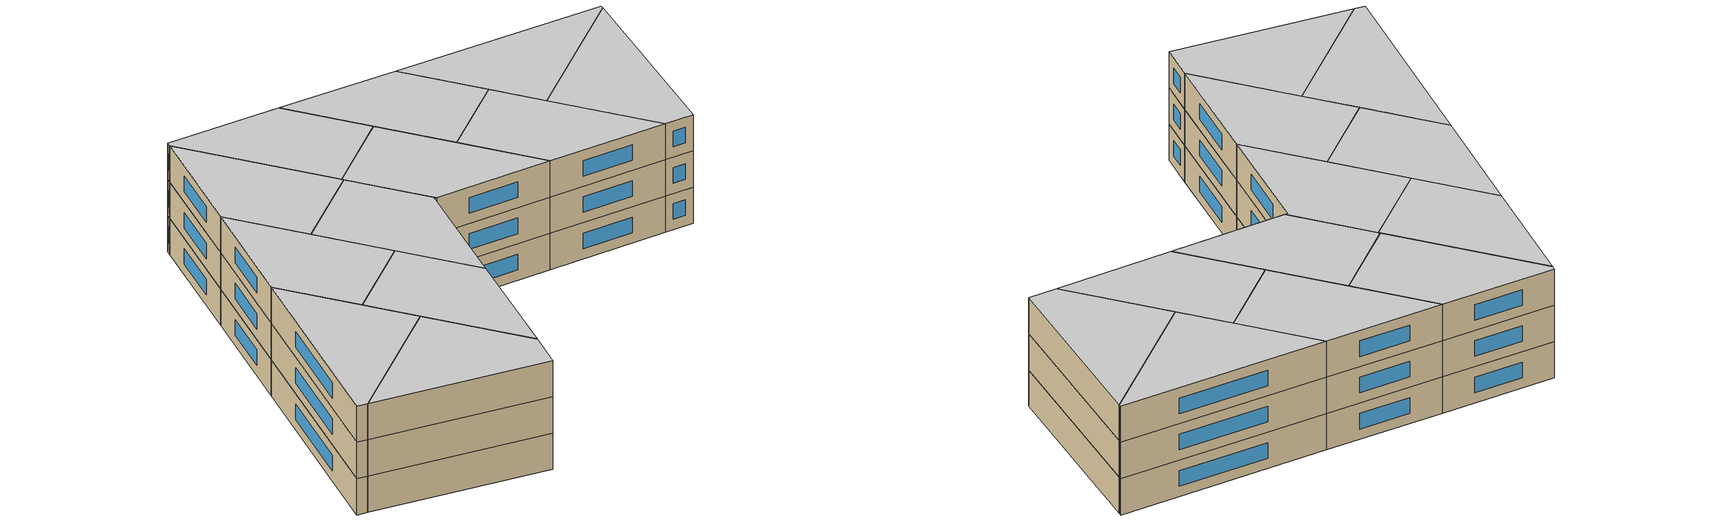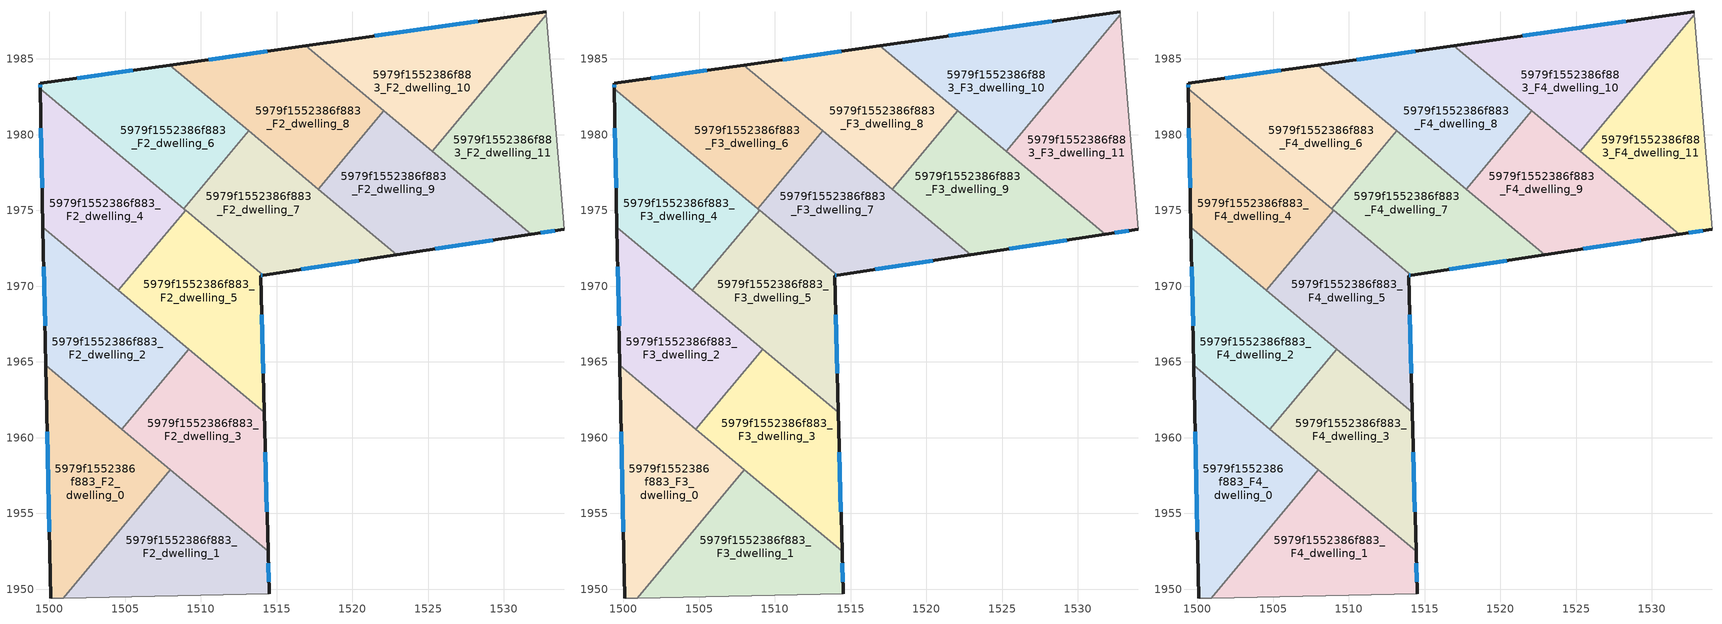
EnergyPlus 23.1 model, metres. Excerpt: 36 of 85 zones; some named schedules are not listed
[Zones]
5979f1552386f883_F2_dwelling_0
 floor to 5979f1552386f883_F1_dwelling_0 (EU_floor_Construction): 1507.99,1957.89 1500.9,1949.41 1500.09,1949.4 1499.77,1964.77 z6
 wall outside (EU_wall_Construction): 1499.77,1964.77 1500.09,1949.4 z6:9
 wall to 5979f1552386f883_F2_dwelling_1 (EU_wall_Construction): 1500.9,1949.41 1507.99,1957.89 z6:9
 wall adiabatic (EU_wall_Construction): 1500.09,1949.4 1500.9,1949.41 z6:9
 wall to 5979f1552386f883_F2_dwelling_2 (EU_wall_Construction): 1504.79,1960.58 1499.77,1964.77 z6:9
 wall to 5979f1552386f883_F2_dwelling_3 (EU_wall_Construction): 1507.99,1957.89 1504.79,1960.58 z6:9
 window (EU_Window_Construction): 1499.86,1960.38 1500,1953.79 z6.86:8.14
5979f1552386f883_F2_dwelling_1
 floor to 5979f1552386f883_F1_dwelling_1 (EU_floor_Construction): 1514.43,1952.51 1514.5,1949.7 1500.9,1949.41 1507.99,1957.89 z6
 wall outside (EU_wall_Construction): 1514.5,1949.7 1514.43,1952.51 z6:9
 wall adiabatic (EU_wall_Construction): 1500.9,1949.41 1514.5,1949.7 z6:9
 wall to 5979f1552386f883_F2_dwelling_3 (EU_wall_Construction): 1514.43,1952.51 1507.99,1957.89 z6:9
 window (EU_Window_Construction): 1514.48,1950.5 1514.45,1951.71 z6.86:8.14
5979f1552386f883_F2_dwelling_10
 floor to 5979f1552386f883_F1_dwelling_10 (EU_floor_Construction): 1532.79,1988.12 1532.8,1987.91 1525.27,1978.9 1516.93,1985.87 z6
 wall outside (EU_wall_Construction): 1532.79,1988.12 1516.93,1985.87 z6:9
 wall to 5979f1552386f883_F2_dwelling_11 (EU_wall_Construction): 1525.27,1978.9 1532.8,1987.91 z6:9
 wall adiabatic (EU_wall_Construction): 1532.8,1987.91 1532.79,1988.12 z6:9
 wall to 5979f1552386f883_F2_dwelling_8 (EU_wall_Construction): 1516.93,1985.87 1522.06,1981.58 z6:9
 wall to 5979f1552386f883_F2_dwelling_9 (EU_wall_Construction): 1522.06,1981.58 1525.27,1978.9 z6:9
 window (EU_Window_Construction): 1528.26,1987.48 1521.46,1986.52 z6.86:8.14
5979f1552386f883_F2_dwelling_11
 floor to 5979f1552386f883_F1_dwelling_11 (EU_floor_Construction): 1532.8,1987.91 1533.96,1973.77 1531.8,1973.44 1525.27,1978.9 z6
 wall outside (EU_wall_Construction): 1531.8,1973.44 1533.96,1973.77 z6:9
 wall adiabatic (EU_wall_Construction): 1533.96,1973.77 1532.8,1987.91 z6:9
 wall to 5979f1552386f883_F2_dwelling_9 (EU_wall_Construction): 1525.27,1978.9 1531.8,1973.44 z6:9
 window (EU_Window_Construction): 1532.42,1973.53 1533.35,1973.67 z6.86:8.14
5979f1552386f883_F2_dwelling_2
 floor to 5979f1552386f883_F1_dwelling_2 (EU_floor_Construction): 1509.19,1965.84 1504.78,1960.58 1499.77,1964.77 1499.58,1973.89 z6
 wall outside (EU_wall_Construction): 1499.58,1973.89 1499.77,1964.77 z6:9
 wall to 5979f1552386f883_F2_dwelling_3 (EU_wall_Construction): 1504.78,1960.58 1509.19,1965.84 z6:9
 wall to 5979f1552386f883_F2_dwelling_4 (EU_wall_Construction): 1504.56,1969.72 1499.58,1973.89 z6:9
 wall to 5979f1552386f883_F2_dwelling_5 (EU_wall_Construction): 1509.19,1965.85 1504.56,1969.72 z6:9
 window (EU_Window_Construction): 1499.63,1971.28 1499.71,1967.38 z6.86:8.14
5979f1552386f883_F2_dwelling_3
 floor to 5979f1552386f883_F1_dwelling_3 (EU_floor_Construction): 1514.18,1961.67 1514.43,1952.51 1504.78,1960.58 1509.19,1965.84 z6
 wall outside (EU_wall_Construction): 1514.43,1952.51 1514.18,1961.67 z6:9
 wall to 5979f1552386f883_F2_dwelling_5 (EU_wall_Construction): 1514.18,1961.67 1509.19,1965.84 z6:9
 window (EU_Window_Construction): 1514.36,1955.13 1514.25,1959.05 z6.86:8.14
5979f1552386f883_F2_dwelling_4
 floor to 5979f1552386f883_F1_dwelling_4 (EU_floor_Construction): 1508.98,1975.01 1504.56,1969.72 1499.58,1973.89 1499.39,1983.03 z6
 wall outside (EU_wall_Construction): 1499.39,1983.03 1499.58,1973.89 z6:9
 wall to 5979f1552386f883_F2_dwelling_5 (EU_wall_Construction): 1504.56,1969.72 1508.98,1975.01 z6:9
 wall to 5979f1552386f883_F2_dwelling_6 (EU_wall_Construction): 1508.86,1975.11 1499.39,1983.03 z6:9
 wall to 5979f1552386f883_F2_dwelling_7 (EU_wall_Construction): 1508.98,1975.01 1508.86,1975.11 z6:9
 window (EU_Window_Construction): 1499.44,1980.42 1499.52,1976.5 z6.86:8.14
5979f1552386f883_F2_dwelling_5
 floor to 5979f1552386f883_F1_dwelling_5 (EU_floor_Construction): 1514.1,1970.73 1513.94,1970.7 1514.18,1961.67 1504.56,1969.72 1508.98,1975.01 z6
 wall outside (EU_wall_Construction): 1514.18,1961.67 1513.94,1970.7 1514.1,1970.73 z6:9
 wall to 5979f1552386f883_F2_dwelling_7 (EU_wall_Construction): 1514.1,1970.73 1508.98,1975.01 z6:9
 window (EU_Window_Construction): 1513.99,1970.71 1514.06,1970.72 / 1514.11,1964.25 1514.01,1968.12 z6.86:8.14
5979f1552386f883_F2_dwelling_6
 floor to 5979f1552386f883_F1_dwelling_6 (EU_floor_Construction): 1513.16,1980.25 1508.86,1975.11 1499.39,1983.03 1499.38,1983.38 1507.96,1984.6 z6
 wall outside (EU_wall_Construction): 1507.96,1984.6 1499.38,1983.38 1499.39,1983.03 z6:9
 wall to 5979f1552386f883_F2_dwelling_7 (EU_wall_Construction): 1508.86,1975.11 1513.16,1980.25 z6:9
 wall to 5979f1552386f883_F2_dwelling_8 (EU_wall_Construction): 1513.16,1980.25 1507.96,1984.6 z6:9
 window (EU_Window_Construction): 1499.38,1983.28 1499.39,1983.13 / 1505.51,1984.25 1501.83,1983.73 z6.86:8.14
5979f1552386f883_F2_dwelling_7
 floor to 5979f1552386f883_F1_dwelling_7 (EU_floor_Construction): 1522.92,1972.08 1514.1,1970.73 1508.86,1975.11 1513.16,1980.25 z6
 wall outside (EU_wall_Construction): 1514.1,1970.73 1522.92,1972.08 z6:9
 wall to 5979f1552386f883_F2_dwelling_9 (EU_wall_Construction): 1522.92,1972.08 1517.74,1976.41 z6:9
 wall to 5979f1552386f883_F2_dwelling_8 (EU_wall_Construction): 1517.74,1976.41 1513.15,1980.25 z6:9
 window (EU_Window_Construction): 1516.62,1971.11 1520.4,1971.69 z6.86:8.14
5979f1552386f883_F2_dwelling_8
 floor to 5979f1552386f883_F1_dwelling_8 (EU_floor_Construction): 1522.07,1981.58 1517.74,1976.41 1507.96,1984.6 1516.93,1985.87 z6
 wall outside (EU_wall_Construction): 1516.93,1985.87 1507.96,1984.6 z6:9
 wall to 5979f1552386f883_F2_dwelling_9 (EU_wall_Construction): 1517.74,1976.41 1522.07,1981.58 z6:9
 window (EU_Window_Construction): 1514.37,1985.51 1510.52,1984.96 z6.86:8.14
5979f1552386f883_F2_dwelling_9
 floor to 5979f1552386f883_F1_dwelling_9 (EU_floor_Construction): 1531.8,1973.44 1522.92,1972.08 1517.74,1976.41 1522.07,1981.58 z6
 wall outside (EU_wall_Construction): 1522.92,1972.08 1531.8,1973.44 z6:9
 window (EU_Window_Construction): 1525.46,1972.47 1529.26,1973.05 z6.86:8.14
5979f1552386f883_F3_dwelling_0
 floor to 5979f1552386f883_F2_dwelling_0 (EU_floor_Construction): 1507.99,1957.89 1500.9,1949.41 1500.09,1949.4 1499.77,1964.77 z9
 wall outside (EU_wall_Construction): 1499.77,1964.77 1500.09,1949.4 z9:12
 wall to 5979f1552386f883_F3_dwelling_1 (EU_wall_Construction): 1500.9,1949.41 1507.99,1957.89 z9:12
 wall adiabatic (EU_wall_Construction): 1500.09,1949.4 1500.9,1949.41 z9:12
 wall to 5979f1552386f883_F3_dwelling_2 (EU_wall_Construction): 1504.79,1960.58 1499.77,1964.77 z9:12
 wall to 5979f1552386f883_F3_dwelling_3 (EU_wall_Construction): 1507.99,1957.89 1504.79,1960.58 z9:12
 window (EU_Window_Construction): 1499.86,1960.38 1500,1953.79 z9.86:11.14
5979f1552386f883_F3_dwelling_1
 floor to 5979f1552386f883_F2_dwelling_1 (EU_floor_Construction): 1514.43,1952.51 1514.5,1949.7 1500.9,1949.41 1507.99,1957.89 z9
 wall outside (EU_wall_Construction): 1514.5,1949.7 1514.43,1952.51 z9:12
 wall adiabatic (EU_wall_Construction): 1500.9,1949.41 1514.5,1949.7 z9:12
 wall to 5979f1552386f883_F3_dwelling_3 (EU_wall_Construction): 1514.43,1952.51 1507.99,1957.89 z9:12
 window (EU_Window_Construction): 1514.48,1950.5 1514.45,1951.71 z9.86:11.14
5979f1552386f883_F3_dwelling_10
 floor to 5979f1552386f883_F2_dwelling_10 (EU_floor_Construction): 1532.79,1988.12 1532.8,1987.91 1525.27,1978.9 1516.93,1985.87 z9
 wall outside (EU_wall_Construction): 1532.79,1988.12 1516.93,1985.87 z9:12
 wall to 5979f1552386f883_F3_dwelling_11 (EU_wall_Construction): 1525.27,1978.9 1532.8,1987.91 z9:12
 wall adiabatic (EU_wall_Construction): 1532.8,1987.91 1532.79,1988.12 z9:12
 wall to 5979f1552386f883_F3_dwelling_8 (EU_wall_Construction): 1516.93,1985.87 1522.06,1981.58 z9:12
 wall to 5979f1552386f883_F3_dwelling_9 (EU_wall_Construction): 1522.06,1981.58 1525.27,1978.9 z9:12
 window (EU_Window_Construction): 1528.26,1987.48 1521.46,1986.52 z9.86:11.14
5979f1552386f883_F3_dwelling_11
 floor to 5979f1552386f883_F2_dwelling_11 (EU_floor_Construction): 1532.8,1987.91 1533.96,1973.77 1531.8,1973.44 1525.27,1978.9 z9
 wall outside (EU_wall_Construction): 1531.8,1973.44 1533.96,1973.77 z9:12
 wall adiabatic (EU_wall_Construction): 1533.96,1973.77 1532.8,1987.91 z9:12
 wall to 5979f1552386f883_F3_dwelling_9 (EU_wall_Construction): 1525.27,1978.9 1531.8,1973.44 z9:12
 window (EU_Window_Construction): 1532.42,1973.53 1533.35,1973.67 z9.86:11.14
5979f1552386f883_F3_dwelling_2
 floor to 5979f1552386f883_F2_dwelling_2 (EU_floor_Construction): 1509.19,1965.84 1504.78,1960.58 1499.77,1964.77 1499.58,1973.89 z9
 wall outside (EU_wall_Construction): 1499.58,1973.89 1499.77,1964.77 z9:12
 wall to 5979f1552386f883_F3_dwelling_3 (EU_wall_Construction): 1504.78,1960.58 1509.19,1965.84 z9:12
 wall to 5979f1552386f883_F3_dwelling_4 (EU_wall_Construction): 1504.56,1969.72 1499.58,1973.89 z9:12
 wall to 5979f1552386f883_F3_dwelling_5 (EU_wall_Construction): 1509.19,1965.85 1504.56,1969.72 z9:12
 window (EU_Window_Construction): 1499.63,1971.28 1499.71,1967.38 z9.86:11.14
5979f1552386f883_F3_dwelling_3
 floor to 5979f1552386f883_F2_dwelling_3 (EU_floor_Construction): 1514.18,1961.67 1514.43,1952.51 1504.78,1960.58 1509.19,1965.84 z9
 wall outside (EU_wall_Construction): 1514.43,1952.51 1514.18,1961.67 z9:12
 wall to 5979f1552386f883_F3_dwelling_5 (EU_wall_Construction): 1514.18,1961.67 1509.19,1965.84 z9:12
 window (EU_Window_Construction): 1514.36,1955.13 1514.25,1959.05 z9.86:11.14
5979f1552386f883_F3_dwelling_4
 floor to 5979f1552386f883_F2_dwelling_4 (EU_floor_Construction): 1508.98,1975.01 1504.56,1969.72 1499.58,1973.89 1499.39,1983.03 z9
 wall outside (EU_wall_Construction): 1499.39,1983.03 1499.58,1973.89 z9:12
 wall to 5979f1552386f883_F3_dwelling_5 (EU_wall_Construction): 1504.56,1969.72 1508.98,1975.01 z9:12
 wall to 5979f1552386f883_F3_dwelling_6 (EU_wall_Construction): 1508.86,1975.11 1499.39,1983.03 z9:12
 wall to 5979f1552386f883_F3_dwelling_7 (EU_wall_Construction): 1508.98,1975.01 1508.86,1975.11 z9:12
 window (EU_Window_Construction): 1499.44,1980.42 1499.52,1976.5 z9.86:11.14
5979f1552386f883_F3_dwelling_5
 floor to 5979f1552386f883_F2_dwelling_5 (EU_floor_Construction): 1514.1,1970.73 1513.94,1970.7 1514.18,1961.67 1504.56,1969.72 1508.98,1975.01 z9
 wall outside (EU_wall_Construction): 1514.18,1961.67 1513.94,1970.7 1514.1,1970.73 z9:12
 wall to 5979f1552386f883_F3_dwelling_7 (EU_wall_Construction): 1514.1,1970.73 1508.98,1975.01 z9:12
 window (EU_Window_Construction): 1513.99,1970.71 1514.06,1970.72 / 1514.11,1964.25 1514.01,1968.12 z9.86:11.14
5979f1552386f883_F3_dwelling_6
 floor to 5979f1552386f883_F2_dwelling_6 (EU_floor_Construction): 1513.16,1980.25 1508.86,1975.11 1499.39,1983.03 1499.38,1983.38 1507.96,1984.6 z9
 wall outside (EU_wall_Construction): 1507.96,1984.6 1499.38,1983.38 1499.39,1983.03 z9:12
 wall to 5979f1552386f883_F3_dwelling_7 (EU_wall_Construction): 1508.86,1975.11 1513.16,1980.25 z9:12
 wall to 5979f1552386f883_F3_dwelling_8 (EU_wall_Construction): 1513.16,1980.25 1507.96,1984.6 z9:12
 window (EU_Window_Construction): 1499.38,1983.28 1499.39,1983.13 / 1505.51,1984.25 1501.83,1983.73 z9.86:11.14
5979f1552386f883_F3_dwelling_7
 floor to 5979f1552386f883_F2_dwelling_7 (EU_floor_Construction): 1522.92,1972.08 1514.1,1970.73 1508.86,1975.11 1513.16,1980.25 z9
 wall outside (EU_wall_Construction): 1514.1,1970.73 1522.92,1972.08 z9:12
 wall to 5979f1552386f883_F3_dwelling_9 (EU_wall_Construction): 1522.92,1972.08 1517.74,1976.41 z9:12
 wall to 5979f1552386f883_F3_dwelling_8 (EU_wall_Construction): 1517.74,1976.41 1513.15,1980.25 z9:12
 window (EU_Window_Construction): 1516.62,1971.11 1520.4,1971.69 z9.86:11.14
5979f1552386f883_F3_dwelling_8
 floor to 5979f1552386f883_F2_dwelling_8 (EU_floor_Construction): 1522.07,1981.58 1517.74,1976.41 1507.96,1984.6 1516.93,1985.87 z9
 wall outside (EU_wall_Construction): 1516.93,1985.87 1507.96,1984.6 z9:12
 wall to 5979f1552386f883_F3_dwelling_9 (EU_wall_Construction): 1517.74,1976.41 1522.07,1981.58 z9:12
 window (EU_Window_Construction): 1514.37,1985.51 1510.52,1984.96 z9.86:11.14
5979f1552386f883_F3_dwelling_9
 floor to 5979f1552386f883_F2_dwelling_9 (EU_floor_Construction): 1531.8,1973.44 1522.92,1972.08 1517.74,1976.41 1522.07,1981.58 z9
 wall outside (EU_wall_Construction): 1522.92,1972.08 1531.8,1973.44 z9:12
 window (EU_Window_Construction): 1525.46,1972.47 1529.26,1973.05 z9.86:11.14
5979f1552386f883_F4_dwelling_0
 floor to 5979f1552386f883_F3_dwelling_0 (EU_floor_Construction): 1507.99,1957.89 1500.9,1949.41 1500.09,1949.4 1499.77,1964.77 z12
 wall outside (EU_wall_Construction): 1499.77,1964.77 1500.09,1949.4 z12:15
 wall to 5979f1552386f883_F4_dwelling_1 (EU_wall_Construction): 1500.9,1949.41 1507.99,1957.89 z12:15
 wall adiabatic (EU_wall_Construction): 1500.09,1949.4 1500.9,1949.41 z12:15
 wall to 5979f1552386f883_F4_dwelling_2 (EU_wall_Construction): 1504.79,1960.58 1499.77,1964.77 z12:15
 wall to 5979f1552386f883_F4_dwelling_3 (EU_wall_Construction): 1507.99,1957.89 1504.79,1960.58 z12:15
 window (EU_Window_Construction): 1499.86,1960.38 1500,1953.79 z12.86:14.14
 ceiling to 5979f1552386f883_F5_dwelling_0 (EU_floor_Construction): 1500.9,1949.41 1507.99,1957.89 1499.77,1964.77 1500.09,1949.4 z15
5979f1552386f883_F4_dwelling_1
 floor to 5979f1552386f883_F3_dwelling_1 (EU_floor_Construction): 1514.43,1952.51 1514.5,1949.7 1500.9,1949.41 1507.99,1957.89 z12
 wall outside (EU_wall_Construction): 1514.5,1949.7 1514.43,1952.51 z12:15
 wall adiabatic (EU_wall_Construction): 1500.9,1949.41 1514.5,1949.7 z12:15
 wall to 5979f1552386f883_F4_dwelling_3 (EU_wall_Construction): 1514.43,1952.51 1507.99,1957.89 z12:15
 window (EU_Window_Construction): 1514.48,1950.5 1514.45,1951.71 z12.86:14.14
 ceiling to 5979f1552386f883_F5_dwelling_1 (EU_floor_Construction): 1514.5,1949.7 1514.43,1952.51 1507.99,1957.89 1500.9,1949.41 z15
5979f1552386f883_F4_dwelling_10
 floor to 5979f1552386f883_F3_dwelling_10 (EU_floor_Construction): 1532.79,1988.12 1532.8,1987.91 1525.27,1978.9 1516.93,1985.87 z12
 wall outside (EU_wall_Construction): 1532.79,1988.12 1516.93,1985.87 z12:15
 wall to 5979f1552386f883_F4_dwelling_11 (EU_wall_Construction): 1525.27,1978.9 1532.8,1987.91 z12:15
 wall adiabatic (EU_wall_Construction): 1532.8,1987.91 1532.79,1988.12 z12:15
 wall to 5979f1552386f883_F4_dwelling_8 (EU_wall_Construction): 1516.93,1985.87 1522.06,1981.58 z12:15
 wall to 5979f1552386f883_F4_dwelling_9 (EU_wall_Construction): 1522.06,1981.58 1525.27,1978.9 z12:15
 window (EU_Window_Construction): 1528.26,1987.48 1521.46,1986.52 z12.86:14.14
 ceiling to 5979f1552386f883_F5_dwelling_10 (EU_floor_Construction): 1525.27,1978.9 1532.8,1987.91 1532.79,1988.12 1516.93,1985.87 z15
5979f1552386f883_F4_dwelling_11
 floor to 5979f1552386f883_F3_dwelling_11 (EU_floor_Construction): 1532.8,1987.91 1533.96,1973.77 1531.8,1973.44 1525.27,1978.9 z12
 wall outside (EU_wall_Construction): 1531.8,1973.44 1533.96,1973.77 z12:15
 wall adiabatic (EU_wall_Construction): 1533.96,1973.77 1532.8,1987.91 z12:15
 wall to 5979f1552386f883_F4_dwelling_9 (EU_wall_Construction): 1525.27,1978.9 1531.8,1973.44 z12:15
 window (EU_Window_Construction): 1532.42,1973.53 1533.35,1973.67 z12.86:14.14
 ceiling to 5979f1552386f883_F5_dwelling_11 (EU_floor_Construction): 1533.96,1973.77 1532.8,1987.91 1525.27,1978.9 1531.8,1973.44 z15
5979f1552386f883_F4_dwelling_2
 floor to 5979f1552386f883_F3_dwelling_2 (EU_floor_Construction): 1509.19,1965.84 1504.78,1960.58 1499.77,1964.77 1499.58,1973.89 z12
 wall outside (EU_wall_Construction): 1499.58,1973.89 1499.77,1964.77 z12:15
 wall to 5979f1552386f883_F4_dwelling_3 (EU_wall_Construction): 1504.78,1960.58 1509.19,1965.84 z12:15
 wall to 5979f1552386f883_F4_dwelling_4 (EU_wall_Construction): 1504.56,1969.72 1499.58,1973.89 z12:15
 wall to 5979f1552386f883_F4_dwelling_5 (EU_wall_Construction): 1509.19,1965.85 1504.56,1969.72 z12:15
 window (EU_Window_Construction): 1499.63,1971.28 1499.71,1967.38 z12.86:14.14
 ceiling to 5979f1552386f883_F5_dwelling_2 (EU_floor_Construction): 1504.78,1960.58 1509.19,1965.84 1499.58,1973.89 1499.77,1964.77 z15
5979f1552386f883_F4_dwelling_3
 floor to 5979f1552386f883_F3_dwelling_3 (EU_floor_Construction): 1514.18,1961.67 1514.43,1952.51 1504.78,1960.58 1509.19,1965.84 z12
 wall outside (EU_wall_Construction): 1514.43,1952.51 1514.18,1961.67 z12:15
 wall to 5979f1552386f883_F4_dwelling_5 (EU_wall_Construction): 1514.18,1961.67 1509.19,1965.84 z12:15
 window (EU_Window_Construction): 1514.36,1955.13 1514.25,1959.05 z12.86:14.14
 ceiling to 5979f1552386f883_F5_dwelling_3 (EU_floor_Construction): 1514.43,1952.51 1514.18,1961.67 1509.19,1965.84 1504.78,1960.58 z15
5979f1552386f883_F4_dwelling_4
 floor to 5979f1552386f883_F3_dwelling_4 (EU_floor_Construction): 1508.98,1975.01 1504.56,1969.72 1499.58,1973.89 1499.39,1983.03 z12
 wall outside (EU_wall_Construction): 1499.39,1983.03 1499.58,1973.89 z12:15
 wall to 5979f1552386f883_F4_dwelling_5 (EU_wall_Construction): 1504.56,1969.72 1508.98,1975.01 z12:15
 wall to 5979f1552386f883_F4_dwelling_6 (EU_wall_Construction): 1508.86,1975.11 1499.39,1983.03 z12:15
 wall to 5979f1552386f883_F4_dwelling_7 (EU_wall_Construction): 1508.98,1975.01 1508.86,1975.11 z12:15
 window (EU_Window_Construction): 1499.44,1980.42 1499.52,1976.5 z12.86:14.14
 ceiling to 5979f1552386f883_F5_dwelling_4 (EU_floor_Construction): 1504.56,1969.72 1508.98,1975.01 1499.39,1983.03 1499.58,1973.89 z15
5979f1552386f883_F4_dwelling_5
 floor to 5979f1552386f883_F3_dwelling_5 (EU_floor_Construction): 1514.1,1970.73 1513.94,1970.7 1514.18,1961.67 1504.56,1969.72 1508.98,1975.01 z12
 wall outside (EU_wall_Construction): 1514.18,1961.67 1513.94,1970.7 1514.1,1970.73 z12:15
 wall to 5979f1552386f883_F4_dwelling_7 (EU_wall_Construction): 1514.1,1970.73 1508.98,1975.01 z12:15
 window (EU_Window_Construction): 1513.99,1970.71 1514.06,1970.72 / 1514.11,1964.25 1514.01,1968.12 z12.86:14.14
 ceiling to 5979f1552386f883_F5_dwelling_5 (EU_floor_Construction): 1514.18,1961.67 1513.94,1970.7 1514.1,1970.73 1508.98,1975.01 1504.56,1969.72 z15
5979f1552386f883_F4_dwelling_6
 floor to 5979f1552386f883_F3_dwelling_6 (EU_floor_Construction): 1513.16,1980.25 1508.86,1975.11 1499.39,1983.03 1499.38,1983.38 1507.96,1984.6 z12
 wall outside (EU_wall_Construction): 1507.96,1984.6 1499.38,1983.38 1499.39,1983.03 z12:15
 wall to 5979f1552386f883_F4_dwelling_7 (EU_wall_Construction): 1508.86,1975.11 1513.16,1980.25 z12:15
 wall to 5979f1552386f883_F4_dwelling_8 (EU_wall_Construction): 1513.16,1980.25 1507.96,1984.6 z12:15
 window (EU_Window_Construction): 1499.38,1983.28 1499.39,1983.13 / 1505.51,1984.25 1501.83,1983.73 z12.86:14.14
 ceiling to 5979f1552386f883_F5_dwelling_6 (EU_floor_Construction): 1508.86,1975.11 1513.16,1980.25 1507.96,1984.6 1499.38,1983.38 1499.39,1983.03 z15
5979f1552386f883_F4_dwelling_7
 floor to 5979f1552386f883_F3_dwelling_7 (EU_floor_Construction): 1522.92,1972.08 1514.1,1970.73 1508.86,1975.11 1513.16,1980.25 z12
 wall outside (EU_wall_Construction): 1514.1,1970.73 1522.92,1972.08 z12:15
 wall to 5979f1552386f883_F4_dwelling_9 (EU_wall_Construction): 1522.92,1972.08 1517.74,1976.41 z12:15
 wall to 5979f1552386f883_F4_dwelling_8 (EU_wall_Construction): 1517.74,1976.41 1513.15,1980.25 z12:15
 window (EU_Window_Construction): 1516.62,1971.11 1520.4,1971.69 z12.86:14.14
 ceiling to 5979f1552386f883_F5_dwelling_7 (EU_floor_Construction): 1522.92,1972.08 1513.16,1980.25 1508.86,1975.11 1514.1,1970.73 z15
5979f1552386f883_F4_dwelling_8
 floor to 5979f1552386f883_F3_dwelling_8 (EU_floor_Construction): 1522.07,1981.58 1517.74,1976.41 1507.96,1984.6 1516.93,1985.87 z12
 wall outside (EU_wall_Construction): 1516.93,1985.87 1507.96,1984.6 z12:15
 wall to 5979f1552386f883_F4_dwelling_9 (EU_wall_Construction): 1517.74,1976.41 1522.07,1981.58 z12:15
 window (EU_Window_Construction): 1514.37,1985.51 1510.52,1984.96 z12.86:14.14
 ceiling to 5979f1552386f883_F5_dwelling_8 (EU_floor_Construction): 1517.74,1976.41 1522.07,1981.58 1516.93,1985.87 1507.96,1984.6 z15
5979f1552386f883_F4_dwelling_9
 floor to 5979f1552386f883_F3_dwelling_9 (EU_floor_Construction): 1531.8,1973.44 1522.92,1972.08 1517.74,1976.41 1522.07,1981.58 z12
 wall outside (EU_wall_Construction): 1522.92,1972.08 1531.8,1973.44 z12:15
 window (EU_Window_Construction): 1525.46,1972.47 1529.26,1973.05 z12.86:14.14
 ceiling to 5979f1552386f883_F5_dwelling_9 (EU_floor_Construction): 1531.8,1973.44 1522.07,1981.58 1517.74,1976.41 1522.92,1972.08 z15
[Building]
EU S2 Campaign: North Axis=0; Terrain=City; Solar Distribution=FullExterior
[Site:Location]
Helsinki-Vantaa.AP: Latitude=60.317; Longitude=24.963; Time Zone=2; Elevation=54.6
[SizingPeriod:WeatherFileDays]
AnnualSizingPeriod: Begin Month=1; Begin Day of Month=1; End Month=12; End Day of Month=31; Day of Week for Start Day=Monday; Use Weather File Daylight Saving Period=No; Use Weather File Rain and Snow Indicators=No
[MATERIAL]
EU_InternalMass_Material: Roughness=MediumRough; Thickness=0.1; Conductivity=1; Density=1800; Specific Heat=900; Thermal Absorptance=0.9; Solar Absorptance=0.7; Visible Absorptance=0.7
[MATERIAL:NOMASS] Roughness=MediumRough; Thermal Absorptance=0.9; Solar Absorptance=0.7; Visible Absorptance=0.7
Name | Thermal Resistance
EU_wall_NoMass | 1.10183
EU_floor_NoMass | 1.70606
[WINDOWMATERIAL:SIMPLEGLAZINGSYSTEM]
EU_Window_SimpleGlazing: UFactor=3.11035; Solar Heat Gain Coefficient=0.8; Visible Transmittance=0.8
[CONSTRUCTION]
EU_wall_Construction: EU_wall_NoMass
EU_floor_Construction: EU_floor_NoMass
EU_Window_Construction: EU_Window_SimpleGlazing
EU_InternalMass_Construction: EU_InternalMass_Material
[ZONE] Type=1; Multiplier=1; Ceiling Height=autocalculate; Floor Area=autocalculate; Part of Total Floor Area=Yes
Name | Volume
5979f1552386f883_F2_dwelling_0; 5979f1552386f883_F3_dwelling_0; 5979f1552386f883_F4_dwelling_0; 5979f1552386f883_F2_dwelling_10; 5979f1552386f883_F3_dwelling_10; 5979f1552386f883_F4_dwelling_10 | 196.559
5979f1552386f883_F2_dwelling_1; 5979f1552386f883_F3_dwelling_1; 5979f1552386f883_F4_dwelling_1 | 196.585
5979f1552386f883_F2_dwelling_11; 5979f1552386f883_F3_dwelling_11; 5979f1552386f883_F4_dwelling_11 | 196.534
5979f1552386f883_F2_dwelling_2; 5979f1552386f883_F3_dwelling_2; 5979f1552386f883_F4_dwelling_2 | 196.565
5979f1552386f883_F2_dwelling_3; 5979f1552386f883_F3_dwelling_3; 5979f1552386f883_F4_dwelling_3; 5979f1552386f883_F2_dwelling_9; 5979f1552386f883_F3_dwelling_9; 5979f1552386f883_F4_dwelling_9 | 196.572
5979f1552386f883_F2_dwelling_4; 5979f1552386f883_F3_dwelling_4; 5979f1552386f883_F4_dwelling_4 | 196.539
5979f1552386f883_F2_dwelling_5; 5979f1552386f883_F3_dwelling_5; 5979f1552386f883_F4_dwelling_5 | 196.563
5979f1552386f883_F2_dwelling_6; 5979f1552386f883_F3_dwelling_6; 5979f1552386f883_F4_dwelling_6 | 196.592
5979f1552386f883_F2_dwelling_7; 5979f1552386f883_F3_dwelling_7; 5979f1552386f883_F4_dwelling_7; 5979f1552386f883_F2_dwelling_8; 5979f1552386f883_F3_dwelling_8; 5979f1552386f883_F4_dwelling_8 | 196.581
[INTERNALMASS] Construction=EU_InternalMass_Construction
Name | Zone or ZoneList | Surface Area
5979f1552386f883_F2_dwelling_0_EU_InternalMass | 5979f1552386f883_F2_dwelling_0 | 65.52
5979f1552386f883_F2_dwelling_1_EU_InternalMass | 5979f1552386f883_F2_dwelling_1 | 65.5283
5979f1552386f883_F2_dwelling_2_EU_InternalMass | 5979f1552386f883_F2_dwelling_2 | 65.5216
5979f1552386f883_F2_dwelling_3_EU_InternalMass | 5979f1552386f883_F2_dwelling_3 | 65.5238
5979f1552386f883_F2_dwelling_4_EU_InternalMass | 5979f1552386f883_F2_dwelling_4 | 65.5132
5979f1552386f883_F2_dwelling_5_EU_InternalMass | 5979f1552386f883_F2_dwelling_5 | 65.5209
5979f1552386f883_F2_dwelling_6_EU_InternalMass | 5979f1552386f883_F2_dwelling_6 | 65.5305
5979f1552386f883_F2_dwelling_7_EU_InternalMass | 5979f1552386f883_F2_dwelling_7 | 65.5269
5979f1552386f883_F2_dwelling_8_EU_InternalMass | 5979f1552386f883_F2_dwelling_8 | 65.527
5979f1552386f883_F2_dwelling_9_EU_InternalMass | 5979f1552386f883_F2_dwelling_9 | 65.524
5979f1552386f883_F2_dwelling_10_EU_InternalMass | 5979f1552386f883_F2_dwelling_10 | 65.5197
5979f1552386f883_F2_dwelling_11_EU_InternalMass | 5979f1552386f883_F2_dwelling_11 | 65.5115
5979f1552386f883_F3_dwelling_0_EU_InternalMass | 5979f1552386f883_F3_dwelling_0 | 65.52
5979f1552386f883_F3_dwelling_1_EU_InternalMass | 5979f1552386f883_F3_dwelling_1 | 65.5283
5979f1552386f883_F3_dwelling_2_EU_InternalMass | 5979f1552386f883_F3_dwelling_2 | 65.5216
5979f1552386f883_F3_dwelling_3_EU_InternalMass | 5979f1552386f883_F3_dwelling_3 | 65.5238
5979f1552386f883_F3_dwelling_4_EU_InternalMass | 5979f1552386f883_F3_dwelling_4 | 65.5132
5979f1552386f883_F3_dwelling_5_EU_InternalMass | 5979f1552386f883_F3_dwelling_5 | 65.5209
5979f1552386f883_F3_dwelling_6_EU_InternalMass | 5979f1552386f883_F3_dwelling_6 | 65.5305
5979f1552386f883_F3_dwelling_7_EU_InternalMass | 5979f1552386f883_F3_dwelling_7 | 65.5269
5979f1552386f883_F3_dwelling_8_EU_InternalMass | 5979f1552386f883_F3_dwelling_8 | 65.527
5979f1552386f883_F3_dwelling_9_EU_InternalMass | 5979f1552386f883_F3_dwelling_9 | 65.524
5979f1552386f883_F3_dwelling_10_EU_InternalMass | 5979f1552386f883_F3_dwelling_10 | 65.5197
5979f1552386f883_F3_dwelling_11_EU_InternalMass | 5979f1552386f883_F3_dwelling_11 | 65.5115
5979f1552386f883_F4_dwelling_0_EU_InternalMass | 5979f1552386f883_F4_dwelling_0 | 65.52
5979f1552386f883_F4_dwelling_1_EU_InternalMass | 5979f1552386f883_F4_dwelling_1 | 65.5283
5979f1552386f883_F4_dwelling_2_EU_InternalMass | 5979f1552386f883_F4_dwelling_2 | 65.5216
5979f1552386f883_F4_dwelling_3_EU_InternalMass | 5979f1552386f883_F4_dwelling_3 | 65.5238
5979f1552386f883_F4_dwelling_4_EU_InternalMass | 5979f1552386f883_F4_dwelling_4 | 65.5132
5979f1552386f883_F4_dwelling_5_EU_InternalMass | 5979f1552386f883_F4_dwelling_5 | 65.5209
5979f1552386f883_F4_dwelling_6_EU_InternalMass | 5979f1552386f883_F4_dwelling_6 | 65.5305
5979f1552386f883_F4_dwelling_7_EU_InternalMass | 5979f1552386f883_F4_dwelling_7 | 65.5269
5979f1552386f883_F4_dwelling_8_EU_InternalMass | 5979f1552386f883_F4_dwelling_8 | 65.527
5979f1552386f883_F4_dwelling_9_EU_InternalMass | 5979f1552386f883_F4_dwelling_9 | 65.524
5979f1552386f883_F4_dwelling_10_EU_InternalMass | 5979f1552386f883_F4_dwelling_10 | 65.5197
5979f1552386f883_F4_dwelling_11_EU_InternalMass | 5979f1552386f883_F4_dwelling_11 | 65.5115
[OTHEREQUIPMENT] Fuel Type=Electricity; Design Level Calculation Method=Watts/Area; Power per Zone Floor Area=1; Fraction Latent=0; Fraction Radiant=0; Fraction Lost=0; Carbon Dioxide Generation Rate=0; EndUse Subcategory=EU_Step8_InternalGains
Name | Zone or ZoneList or Space or SpaceList | Schedule
EU_Step8_InternalGain_5979f1552386f883_F2_dwelling_0_f000 | 5979f1552386f883_F2_dwelling_0 | EU_Step8_GainSchedule_5979f1552386f883_F2_dwelling_0_f000
EU_Step8_InternalGain_5979f1552386f883_F2_dwelling_1_f000 | 5979f1552386f883_F2_dwelling_1 | EU_Step8_GainSchedule_5979f1552386f883_F2_dwelling_1_f000
EU_Step8_InternalGain_5979f1552386f883_F2_dwelling_2_f000 | 5979f1552386f883_F2_dwelling_2 | EU_Step8_GainSchedule_5979f1552386f883_F2_dwelling_2_f000
EU_Step8_InternalGain_5979f1552386f883_F2_dwelling_3_f000 | 5979f1552386f883_F2_dwelling_3 | EU_Step8_GainSchedule_5979f1552386f883_F2_dwelling_3_f000
EU_Step8_InternalGain_5979f1552386f883_F2_dwelling_4_f000 | 5979f1552386f883_F2_dwelling_4 | EU_Step8_GainSchedule_5979f1552386f883_F2_dwelling_4_f000
EU_Step8_InternalGain_5979f1552386f883_F2_dwelling_5_f000 | 5979f1552386f883_F2_dwelling_5 | EU_Step8_GainSchedule_5979f1552386f883_F2_dwelling_5_f000
EU_Step8_InternalGain_5979f1552386f883_F2_dwelling_6_f000 | 5979f1552386f883_F2_dwelling_6 | EU_Step8_GainSchedule_5979f1552386f883_F2_dwelling_6_f000
EU_Step8_InternalGain_5979f1552386f883_F2_dwelling_7_f000 | 5979f1552386f883_F2_dwelling_7 | EU_Step8_GainSchedule_5979f1552386f883_F2_dwelling_7_f000
EU_Step8_InternalGain_5979f1552386f883_F2_dwelling_8_f000 | 5979f1552386f883_F2_dwelling_8 | EU_Step8_GainSchedule_5979f1552386f883_F2_dwelling_8_f000
EU_Step8_InternalGain_5979f1552386f883_F2_dwelling_9_f000 | 5979f1552386f883_F2_dwelling_9 | EU_Step8_GainSchedule_5979f1552386f883_F2_dwelling_9_f000
EU_Step8_InternalGain_5979f1552386f883_F2_dwelling_10_f000 | 5979f1552386f883_F2_dwelling_10 | EU_Step8_GainSchedule_5979f1552386f883_F2_dwelling_10_f000
EU_Step8_InternalGain_5979f1552386f883_F2_dwelling_11_f000 | 5979f1552386f883_F2_dwelling_11 | EU_Step8_GainSchedule_5979f1552386f883_F2_dwelling_11_f000
EU_Step8_InternalGain_5979f1552386f883_F3_dwelling_0_f000 | 5979f1552386f883_F3_dwelling_0 | EU_Step8_GainSchedule_5979f1552386f883_F3_dwelling_0_f000
EU_Step8_InternalGain_5979f1552386f883_F3_dwelling_1_f000 | 5979f1552386f883_F3_dwelling_1 | EU_Step8_GainSchedule_5979f1552386f883_F3_dwelling_1_f000
EU_Step8_InternalGain_5979f1552386f883_F3_dwelling_2_f000 | 5979f1552386f883_F3_dwelling_2 | EU_Step8_GainSchedule_5979f1552386f883_F3_dwelling_2_f000
EU_Step8_InternalGain_5979f1552386f883_F3_dwelling_3_f000 | 5979f1552386f883_F3_dwelling_3 | EU_Step8_GainSchedule_5979f1552386f883_F3_dwelling_3_f000
EU_Step8_InternalGain_5979f1552386f883_F3_dwelling_4_f000 | 5979f1552386f883_F3_dwelling_4 | EU_Step8_GainSchedule_5979f1552386f883_F3_dwelling_4_f000
EU_Step8_InternalGain_5979f1552386f883_F3_dwelling_5_f000 | 5979f1552386f883_F3_dwelling_5 | EU_Step8_GainSchedule_5979f1552386f883_F3_dwelling_5_f000
EU_Step8_InternalGain_5979f1552386f883_F3_dwelling_6_f000 | 5979f1552386f883_F3_dwelling_6 | EU_Step8_GainSchedule_5979f1552386f883_F3_dwelling_6_f000
EU_Step8_InternalGain_5979f1552386f883_F3_dwelling_7_f000 | 5979f1552386f883_F3_dwelling_7 | EU_Step8_GainSchedule_5979f1552386f883_F3_dwelling_7_f000
EU_Step8_InternalGain_5979f1552386f883_F3_dwelling_8_f000 | 5979f1552386f883_F3_dwelling_8 | EU_Step8_GainSchedule_5979f1552386f883_F3_dwelling_8_f000
EU_Step8_InternalGain_5979f1552386f883_F3_dwelling_9_f000 | 5979f1552386f883_F3_dwelling_9 | EU_Step8_GainSchedule_5979f1552386f883_F3_dwelling_9_f000
EU_Step8_InternalGain_5979f1552386f883_F3_dwelling_10_f000 | 5979f1552386f883_F3_dwelling_10 | EU_Step8_GainSchedule_5979f1552386f883_F3_dwelling_10_f000
EU_Step8_InternalGain_5979f1552386f883_F3_dwelling_11_f000 | 5979f1552386f883_F3_dwelling_11 | EU_Step8_GainSchedule_5979f1552386f883_F3_dwelling_11_f000
EU_Step8_InternalGain_5979f1552386f883_F4_dwelling_0_f000 | 5979f1552386f883_F4_dwelling_0 | EU_Step8_GainSchedule_5979f1552386f883_F4_dwelling_0_f000
EU_Step8_InternalGain_5979f1552386f883_F4_dwelling_1_f000 | 5979f1552386f883_F4_dwelling_1 | EU_Step8_GainSchedule_5979f1552386f883_F4_dwelling_1_f000
EU_Step8_InternalGain_5979f1552386f883_F4_dwelling_2_f000 | 5979f1552386f883_F4_dwelling_2 | EU_Step8_GainSchedule_5979f1552386f883_F4_dwelling_2_f000
EU_Step8_InternalGain_5979f1552386f883_F4_dwelling_3_f000 | 5979f1552386f883_F4_dwelling_3 | EU_Step8_GainSchedule_5979f1552386f883_F4_dwelling_3_f000
EU_Step8_InternalGain_5979f1552386f883_F4_dwelling_4_f000 | 5979f1552386f883_F4_dwelling_4 | EU_Step8_GainSchedule_5979f1552386f883_F4_dwelling_4_f000
EU_Step8_InternalGain_5979f1552386f883_F4_dwelling_5_f000 | 5979f1552386f883_F4_dwelling_5 | EU_Step8_GainSchedule_5979f1552386f883_F4_dwelling_5_f000
EU_Step8_InternalGain_5979f1552386f883_F4_dwelling_6_f000 | 5979f1552386f883_F4_dwelling_6 | EU_Step8_GainSchedule_5979f1552386f883_F4_dwelling_6_f000
EU_Step8_InternalGain_5979f1552386f883_F4_dwelling_7_f000 | 5979f1552386f883_F4_dwelling_7 | EU_Step8_GainSchedule_5979f1552386f883_F4_dwelling_7_f000
EU_Step8_InternalGain_5979f1552386f883_F4_dwelling_8_f000 | 5979f1552386f883_F4_dwelling_8 | EU_Step8_GainSchedule_5979f1552386f883_F4_dwelling_8_f000
EU_Step8_InternalGain_5979f1552386f883_F4_dwelling_9_f000 | 5979f1552386f883_F4_dwelling_9 | EU_Step8_GainSchedule_5979f1552386f883_F4_dwelling_9_f000
EU_Step8_InternalGain_5979f1552386f883_F4_dwelling_10_f000 | 5979f1552386f883_F4_dwelling_10 | EU_Step8_GainSchedule_5979f1552386f883_F4_dwelling_10_f000
EU_Step8_InternalGain_5979f1552386f883_F4_dwelling_11_f000 | 5979f1552386f883_F4_dwelling_11 | EU_Step8_GainSchedule_5979f1552386f883_F4_dwelling_11_f000
[ZONEVENTILATION:DESIGNFLOWRATE] Schedule=EU_AlwaysOn; Design Flow Rate Calculation Method=AirChanges/Hour; Air Changes per Hour=0.756316; Ventilation Type=Natural; Fan Pressure Rise=0; Fan Total Efficiency=1; Constant Term Coefficient=1; Temperature Term Coefficient=0; Velocity Term Coefficient=0; Velocity Squared Term Coefficient=0; Minimum Indoor Temperature=-100; Maximum Indoor Temperature=100; Delta Temperature=-100; Minimum Outdoor Temperature=-100; Maximum Outdoor Temperature=100; Maximum Wind Speed=40
Name | Zone or ZoneList or Space or SpaceList
EU_ConstantAir_5979f1552386f883_F2_dwelling_0 | 5979f1552386f883_F2_dwelling_0
EU_ConstantAir_5979f1552386f883_F2_dwelling_1 | 5979f1552386f883_F2_dwelling_1
EU_ConstantAir_5979f1552386f883_F2_dwelling_2 | 5979f1552386f883_F2_dwelling_2
EU_ConstantAir_5979f1552386f883_F2_dwelling_3 | 5979f1552386f883_F2_dwelling_3
EU_ConstantAir_5979f1552386f883_F2_dwelling_4 | 5979f1552386f883_F2_dwelling_4
EU_ConstantAir_5979f1552386f883_F2_dwelling_5 | 5979f1552386f883_F2_dwelling_5
EU_ConstantAir_5979f1552386f883_F2_dwelling_6 | 5979f1552386f883_F2_dwelling_6
EU_ConstantAir_5979f1552386f883_F2_dwelling_7 | 5979f1552386f883_F2_dwelling_7
EU_ConstantAir_5979f1552386f883_F2_dwelling_8 | 5979f1552386f883_F2_dwelling_8
EU_ConstantAir_5979f1552386f883_F2_dwelling_9 | 5979f1552386f883_F2_dwelling_9
EU_ConstantAir_5979f1552386f883_F2_dwelling_10 | 5979f1552386f883_F2_dwelling_10
EU_ConstantAir_5979f1552386f883_F2_dwelling_11 | 5979f1552386f883_F2_dwelling_11
EU_ConstantAir_5979f1552386f883_F3_dwelling_0 | 5979f1552386f883_F3_dwelling_0
EU_ConstantAir_5979f1552386f883_F3_dwelling_1 | 5979f1552386f883_F3_dwelling_1
EU_ConstantAir_5979f1552386f883_F3_dwelling_2 | 5979f1552386f883_F3_dwelling_2
EU_ConstantAir_5979f1552386f883_F3_dwelling_3 | 5979f1552386f883_F3_dwelling_3
EU_ConstantAir_5979f1552386f883_F3_dwelling_4 | 5979f1552386f883_F3_dwelling_4
EU_ConstantAir_5979f1552386f883_F3_dwelling_5 | 5979f1552386f883_F3_dwelling_5
EU_ConstantAir_5979f1552386f883_F3_dwelling_6 | 5979f1552386f883_F3_dwelling_6
EU_ConstantAir_5979f1552386f883_F3_dwelling_7 | 5979f1552386f883_F3_dwelling_7
EU_ConstantAir_5979f1552386f883_F3_dwelling_8 | 5979f1552386f883_F3_dwelling_8
EU_ConstantAir_5979f1552386f883_F3_dwelling_9 | 5979f1552386f883_F3_dwelling_9
EU_ConstantAir_5979f1552386f883_F3_dwelling_10 | 5979f1552386f883_F3_dwelling_10
EU_ConstantAir_5979f1552386f883_F3_dwelling_11 | 5979f1552386f883_F3_dwelling_11
EU_ConstantAir_5979f1552386f883_F4_dwelling_0 | 5979f1552386f883_F4_dwelling_0
EU_ConstantAir_5979f1552386f883_F4_dwelling_1 | 5979f1552386f883_F4_dwelling_1
EU_ConstantAir_5979f1552386f883_F4_dwelling_2 | 5979f1552386f883_F4_dwelling_2
EU_ConstantAir_5979f1552386f883_F4_dwelling_3 | 5979f1552386f883_F4_dwelling_3
EU_ConstantAir_5979f1552386f883_F4_dwelling_4 | 5979f1552386f883_F4_dwelling_4
EU_ConstantAir_5979f1552386f883_F4_dwelling_5 | 5979f1552386f883_F4_dwelling_5
EU_ConstantAir_5979f1552386f883_F4_dwelling_6 | 5979f1552386f883_F4_dwelling_6
EU_ConstantAir_5979f1552386f883_F4_dwelling_7 | 5979f1552386f883_F4_dwelling_7
EU_ConstantAir_5979f1552386f883_F4_dwelling_8 | 5979f1552386f883_F4_dwelling_8
EU_ConstantAir_5979f1552386f883_F4_dwelling_9 | 5979f1552386f883_F4_dwelling_9
EU_ConstantAir_5979f1552386f883_F4_dwelling_10 | 5979f1552386f883_F4_dwelling_10
EU_ConstantAir_5979f1552386f883_F4_dwelling_11 | 5979f1552386f883_F4_dwelling_11
[HVACTEMPLATE:ZONE:IDEALLOADSAIRSYSTEM] System Availability Schedule=EU_AlwaysOn; Maximum Heating Supply Air Temperature=50; Minimum Cooling Supply Air Temperature=13; Maximum Heating Supply Air Humidity Ratio=0.0156; Minimum Cooling Supply Air Humidity Ratio=0.0077; Heating Limit=NoLimit; Cooling Limit=NoLimit; Heating Availability Schedule=EU_AlwaysOn; Cooling Availability Schedule=EU_CoolingOff; Dehumidification Control Type=ConstantSensibleHeatRatio; Cooling Sensible Heat Ratio=0.7; Dehumidification Setpoint=60; Humidification Control Type=None; Humidification Setpoint=30; Outdoor Air Method=None; Outdoor Air Flow Rate per Person=0.00944; Outdoor Air Flow Rate per Zone Floor Area=0; Outdoor Air Flow Rate per Zone=0; Demand Controlled Ventilation Type=None; Outdoor Air Economizer Type=NoEconomizer; Heat Recovery Type=None; Sensible Heat Recovery Effectiveness=0.7; Latent Heat Recovery Effectiveness=0.65
Name | Template Thermostat
5979f1552386f883_F2_dwelling_0 | EU_HeatOnly_5979f1552386f883_F2_dwelling_0
5979f1552386f883_F2_dwelling_1 | EU_HeatOnly_5979f1552386f883_F2_dwelling_1
5979f1552386f883_F2_dwelling_2 | EU_HeatOnly_5979f1552386f883_F2_dwelling_2
5979f1552386f883_F2_dwelling_3 | EU_HeatOnly_5979f1552386f883_F2_dwelling_3
5979f1552386f883_F2_dwelling_4 | EU_HeatOnly_5979f1552386f883_F2_dwelling_4
5979f1552386f883_F2_dwelling_5 | EU_HeatOnly_5979f1552386f883_F2_dwelling_5
5979f1552386f883_F2_dwelling_6 | EU_HeatOnly_5979f1552386f883_F2_dwelling_6
5979f1552386f883_F2_dwelling_7 | EU_HeatOnly_5979f1552386f883_F2_dwelling_7
5979f1552386f883_F2_dwelling_8 | EU_HeatOnly_5979f1552386f883_F2_dwelling_8
5979f1552386f883_F2_dwelling_9 | EU_HeatOnly_5979f1552386f883_F2_dwelling_9
5979f1552386f883_F2_dwelling_10 | EU_HeatOnly_5979f1552386f883_F2_dwelling_10
5979f1552386f883_F2_dwelling_11 | EU_HeatOnly_5979f1552386f883_F2_dwelling_11
5979f1552386f883_F3_dwelling_0 | EU_HeatOnly_5979f1552386f883_F3_dwelling_0
5979f1552386f883_F3_dwelling_1 | EU_HeatOnly_5979f1552386f883_F3_dwelling_1
5979f1552386f883_F3_dwelling_2 | EU_HeatOnly_5979f1552386f883_F3_dwelling_2
5979f1552386f883_F3_dwelling_3 | EU_HeatOnly_5979f1552386f883_F3_dwelling_3
5979f1552386f883_F3_dwelling_4 | EU_HeatOnly_5979f1552386f883_F3_dwelling_4
5979f1552386f883_F3_dwelling_5 | EU_HeatOnly_5979f1552386f883_F3_dwelling_5
5979f1552386f883_F3_dwelling_6 | EU_HeatOnly_5979f1552386f883_F3_dwelling_6
5979f1552386f883_F3_dwelling_7 | EU_HeatOnly_5979f1552386f883_F3_dwelling_7
5979f1552386f883_F3_dwelling_8 | EU_HeatOnly_5979f1552386f883_F3_dwelling_8
5979f1552386f883_F3_dwelling_9 | EU_HeatOnly_5979f1552386f883_F3_dwelling_9
5979f1552386f883_F3_dwelling_10 | EU_HeatOnly_5979f1552386f883_F3_dwelling_10
5979f1552386f883_F3_dwelling_11 | EU_HeatOnly_5979f1552386f883_F3_dwelling_11
5979f1552386f883_F4_dwelling_0 | EU_HeatOnly_5979f1552386f883_F4_dwelling_0
5979f1552386f883_F4_dwelling_1 | EU_HeatOnly_5979f1552386f883_F4_dwelling_1
5979f1552386f883_F4_dwelling_2 | EU_HeatOnly_5979f1552386f883_F4_dwelling_2
5979f1552386f883_F4_dwelling_3 | EU_HeatOnly_5979f1552386f883_F4_dwelling_3
5979f1552386f883_F4_dwelling_4 | EU_HeatOnly_5979f1552386f883_F4_dwelling_4
5979f1552386f883_F4_dwelling_5 | EU_HeatOnly_5979f1552386f883_F4_dwelling_5
5979f1552386f883_F4_dwelling_6 | EU_HeatOnly_5979f1552386f883_F4_dwelling_6
5979f1552386f883_F4_dwelling_7 | EU_HeatOnly_5979f1552386f883_F4_dwelling_7
5979f1552386f883_F4_dwelling_8 | EU_HeatOnly_5979f1552386f883_F4_dwelling_8
5979f1552386f883_F4_dwelling_9 | EU_HeatOnly_5979f1552386f883_F4_dwelling_9
5979f1552386f883_F4_dwelling_10 | EU_HeatOnly_5979f1552386f883_F4_dwelling_10
5979f1552386f883_F4_dwelling_11 | EU_HeatOnly_5979f1552386f883_F4_dwelling_11
[SIZING:ZONE] Zone Cooling Design Supply Air Temperature Input Method=SupplyAirTemperature; Zone Cooling Design Supply Air Temperature=13; Zone Heating Design Supply Air Temperature Input Method=SupplyAirTemperature; Zone Heating Design Supply Air Temperature=50; Zone Cooling Design Supply Air Humidity Ratio=0.008; Zone Heating Design Supply Air Humidity Ratio=0.008; Cooling Design Air Flow Method=DesignDay; Cooling Design Air Flow Rate=0; Cooling Minimum Air Flow per Zone Floor Area=0.000762; Cooling Minimum Air Flow=0; Cooling Minimum Air Flow Fraction=0.2; Heating Design Air Flow Method=DesignDay; Heating Design Air Flow Rate=0; Heating Maximum Air Flow per Zone Floor Area=0.002032; Heating Maximum Air Flow=0.141576; Heating Maximum Air Flow Fraction=0.3; Account for Dedicated Outdoor Air System=No; Dedicated Outdoor Air System Control Strategy=NeutralSupplyAir; Dedicated Outdoor Air Low Setpoint Temperature for Design=autosize; Dedicated Outdoor Air High Setpoint Temperature for Design=autosize; Zone Load Sizing Method=Sensible Load Only No Latent Load; Zone Latent Cooling Design Supply Air Humidity Ratio Input Method=HumidityRatioDifference; Zone Cooling Design Supply Air Humidity Ratio Difference=0.005; Zone Latent Heating Design Supply Air Humidity Ratio Input Method=HumidityRatioDifference; Zone Humidification Design Supply Air Humidity Ratio Difference=0.005
5979f1552386f883_F2_dwelling_0; 5979f1552386f883_F2_dwelling_1; 5979f1552386f883_F2_dwelling_2; 5979f1552386f883_F2_dwelling_3; 5979f1552386f883_F2_dwelling_4; 5979f1552386f883_F2_dwelling_5; 5979f1552386f883_F2_dwelling_6; 5979f1552386f883_F2_dwelling_7; 5979f1552386f883_F2_dwelling_8; 5979f1552386f883_F2_dwelling_9; 5979f1552386f883_F2_dwelling_10; 5979f1552386f883_F2_dwelling_11; 5979f1552386f883_F3_dwelling_0; 5979f1552386f883_F3_dwelling_1; 5979f1552386f883_F3_dwelling_2; 5979f1552386f883_F3_dwelling_3; 5979f1552386f883_F3_dwelling_4; 5979f1552386f883_F3_dwelling_5; 5979f1552386f883_F3_dwelling_6; 5979f1552386f883_F3_dwelling_7; 5979f1552386f883_F3_dwelling_8; 5979f1552386f883_F3_dwelling_9; 5979f1552386f883_F3_dwelling_10; 5979f1552386f883_F3_dwelling_11; 5979f1552386f883_F4_dwelling_0; 5979f1552386f883_F4_dwelling_1; 5979f1552386f883_F4_dwelling_2; 5979f1552386f883_F4_dwelling_3; 5979f1552386f883_F4_dwelling_4; 5979f1552386f883_F4_dwelling_5; 5979f1552386f883_F4_dwelling_6; 5979f1552386f883_F4_dwelling_7; 5979f1552386f883_F4_dwelling_8; 5979f1552386f883_F4_dwelling_9; 5979f1552386f883_F4_dwelling_10; 5979f1552386f883_F4_dwelling_11
[SCHEDULE:FILE] Column Number=1; Rows to Skip at Top=0; Number of Hours of Data=8760; Column Separator=Comma; Interpolate to Timestep=No; Minutes per Item=60; Adjust Schedule for Daylight Savings=Yes
Name | File
EU_Step8_GainSchedule_5979f1552386f883_F2_dwelling_0_f000 | ../../schedules/5979f1552386f883/5979f1552386f883_F2_dwelling_0_f000_gain.csv
EU_Step8_GainSchedule_5979f1552386f883_F2_dwelling_1_f000 | ../../schedules/5979f1552386f883/5979f1552386f883_F2_dwelling_1_f000_gain.csv
EU_Step8_GainSchedule_5979f1552386f883_F2_dwelling_2_f000 | ../../schedules/5979f1552386f883/5979f1552386f883_F2_dwelling_2_f000_gain.csv
EU_Step8_GainSchedule_5979f1552386f883_F2_dwelling_3_f000 | ../../schedules/5979f1552386f883/5979f1552386f883_F2_dwelling_3_f000_gain.csv
EU_Step8_GainSchedule_5979f1552386f883_F2_dwelling_4_f000 | ../../schedules/5979f1552386f883/5979f1552386f883_F2_dwelling_4_f000_gain.csv
EU_Step8_GainSchedule_5979f1552386f883_F2_dwelling_5_f000 | ../../schedules/5979f1552386f883/5979f1552386f883_F2_dwelling_5_f000_gain.csv
EU_Step8_GainSchedule_5979f1552386f883_F2_dwelling_6_f000 | ../../schedules/5979f1552386f883/5979f1552386f883_F2_dwelling_6_f000_gain.csv
EU_Step8_GainSchedule_5979f1552386f883_F2_dwelling_7_f000 | ../../schedules/5979f1552386f883/5979f1552386f883_F2_dwelling_7_f000_gain.csv
EU_Step8_GainSchedule_5979f1552386f883_F2_dwelling_8_f000 | ../../schedules/5979f1552386f883/5979f1552386f883_F2_dwelling_8_f000_gain.csv
EU_Step8_GainSchedule_5979f1552386f883_F2_dwelling_9_f000 | ../../schedules/5979f1552386f883/5979f1552386f883_F2_dwelling_9_f000_gain.csv
EU_Step8_GainSchedule_5979f1552386f883_F2_dwelling_10_f000 | ../../schedules/5979f1552386f883/5979f1552386f883_F2_dwelling_10_f000_gain.csv
EU_Step8_GainSchedule_5979f1552386f883_F2_dwelling_11_f000 | ../../schedules/5979f1552386f883/5979f1552386f883_F2_dwelling_11_f000_gain.csv
EU_Step8_GainSchedule_5979f1552386f883_F3_dwelling_0_f000 | ../../schedules/5979f1552386f883/5979f1552386f883_F3_dwelling_0_f000_gain.csv
EU_Step8_GainSchedule_5979f1552386f883_F3_dwelling_1_f000 | ../../schedules/5979f1552386f883/5979f1552386f883_F3_dwelling_1_f000_gain.csv
EU_Step8_GainSchedule_5979f1552386f883_F3_dwelling_2_f000 | ../../schedules/5979f1552386f883/5979f1552386f883_F3_dwelling_2_f000_gain.csv
EU_Step8_GainSchedule_5979f1552386f883_F3_dwelling_3_f000 | ../../schedules/5979f1552386f883/5979f1552386f883_F3_dwelling_3_f000_gain.csv
EU_Step8_GainSchedule_5979f1552386f883_F3_dwelling_4_f000 | ../../schedules/5979f1552386f883/5979f1552386f883_F3_dwelling_4_f000_gain.csv
EU_Step8_GainSchedule_5979f1552386f883_F3_dwelling_5_f000 | ../../schedules/5979f1552386f883/5979f1552386f883_F3_dwelling_5_f000_gain.csv
EU_Step8_GainSchedule_5979f1552386f883_F3_dwelling_6_f000 | ../../schedules/5979f1552386f883/5979f1552386f883_F3_dwelling_6_f000_gain.csv
EU_Step8_GainSchedule_5979f1552386f883_F3_dwelling_7_f000 | ../../schedules/5979f1552386f883/5979f1552386f883_F3_dwelling_7_f000_gain.csv
EU_Step8_GainSchedule_5979f1552386f883_F3_dwelling_8_f000 | ../../schedules/5979f1552386f883/5979f1552386f883_F3_dwelling_8_f000_gain.csv
EU_Step8_GainSchedule_5979f1552386f883_F3_dwelling_9_f000 | ../../schedules/5979f1552386f883/5979f1552386f883_F3_dwelling_9_f000_gain.csv
EU_Step8_GainSchedule_5979f1552386f883_F3_dwelling_10_f000 | ../../schedules/5979f1552386f883/5979f1552386f883_F3_dwelling_10_f000_gain.csv
EU_Step8_GainSchedule_5979f1552386f883_F3_dwelling_11_f000 | ../../schedules/5979f1552386f883/5979f1552386f883_F3_dwelling_11_f000_gain.csv
EU_Step8_GainSchedule_5979f1552386f883_F4_dwelling_0_f000 | ../../schedules/5979f1552386f883/5979f1552386f883_F4_dwelling_0_f000_gain.csv
EU_Step8_GainSchedule_5979f1552386f883_F4_dwelling_1_f000 | ../../schedules/5979f1552386f883/5979f1552386f883_F4_dwelling_1_f000_gain.csv
EU_Step8_GainSchedule_5979f1552386f883_F4_dwelling_2_f000 | ../../schedules/5979f1552386f883/5979f1552386f883_F4_dwelling_2_f000_gain.csv
EU_Step8_GainSchedule_5979f1552386f883_F4_dwelling_3_f000 | ../../schedules/5979f1552386f883/5979f1552386f883_F4_dwelling_3_f000_gain.csv
EU_Step8_GainSchedule_5979f1552386f883_F4_dwelling_4_f000 | ../../schedules/5979f1552386f883/5979f1552386f883_F4_dwelling_4_f000_gain.csv
EU_Step8_GainSchedule_5979f1552386f883_F4_dwelling_5_f000 | ../../schedules/5979f1552386f883/5979f1552386f883_F4_dwelling_5_f000_gain.csv
EU_Step8_GainSchedule_5979f1552386f883_F4_dwelling_6_f000 | ../../schedules/5979f1552386f883/5979f1552386f883_F4_dwelling_6_f000_gain.csv
EU_Step8_GainSchedule_5979f1552386f883_F4_dwelling_7_f000 | ../../schedules/5979f1552386f883/5979f1552386f883_F4_dwelling_7_f000_gain.csv
